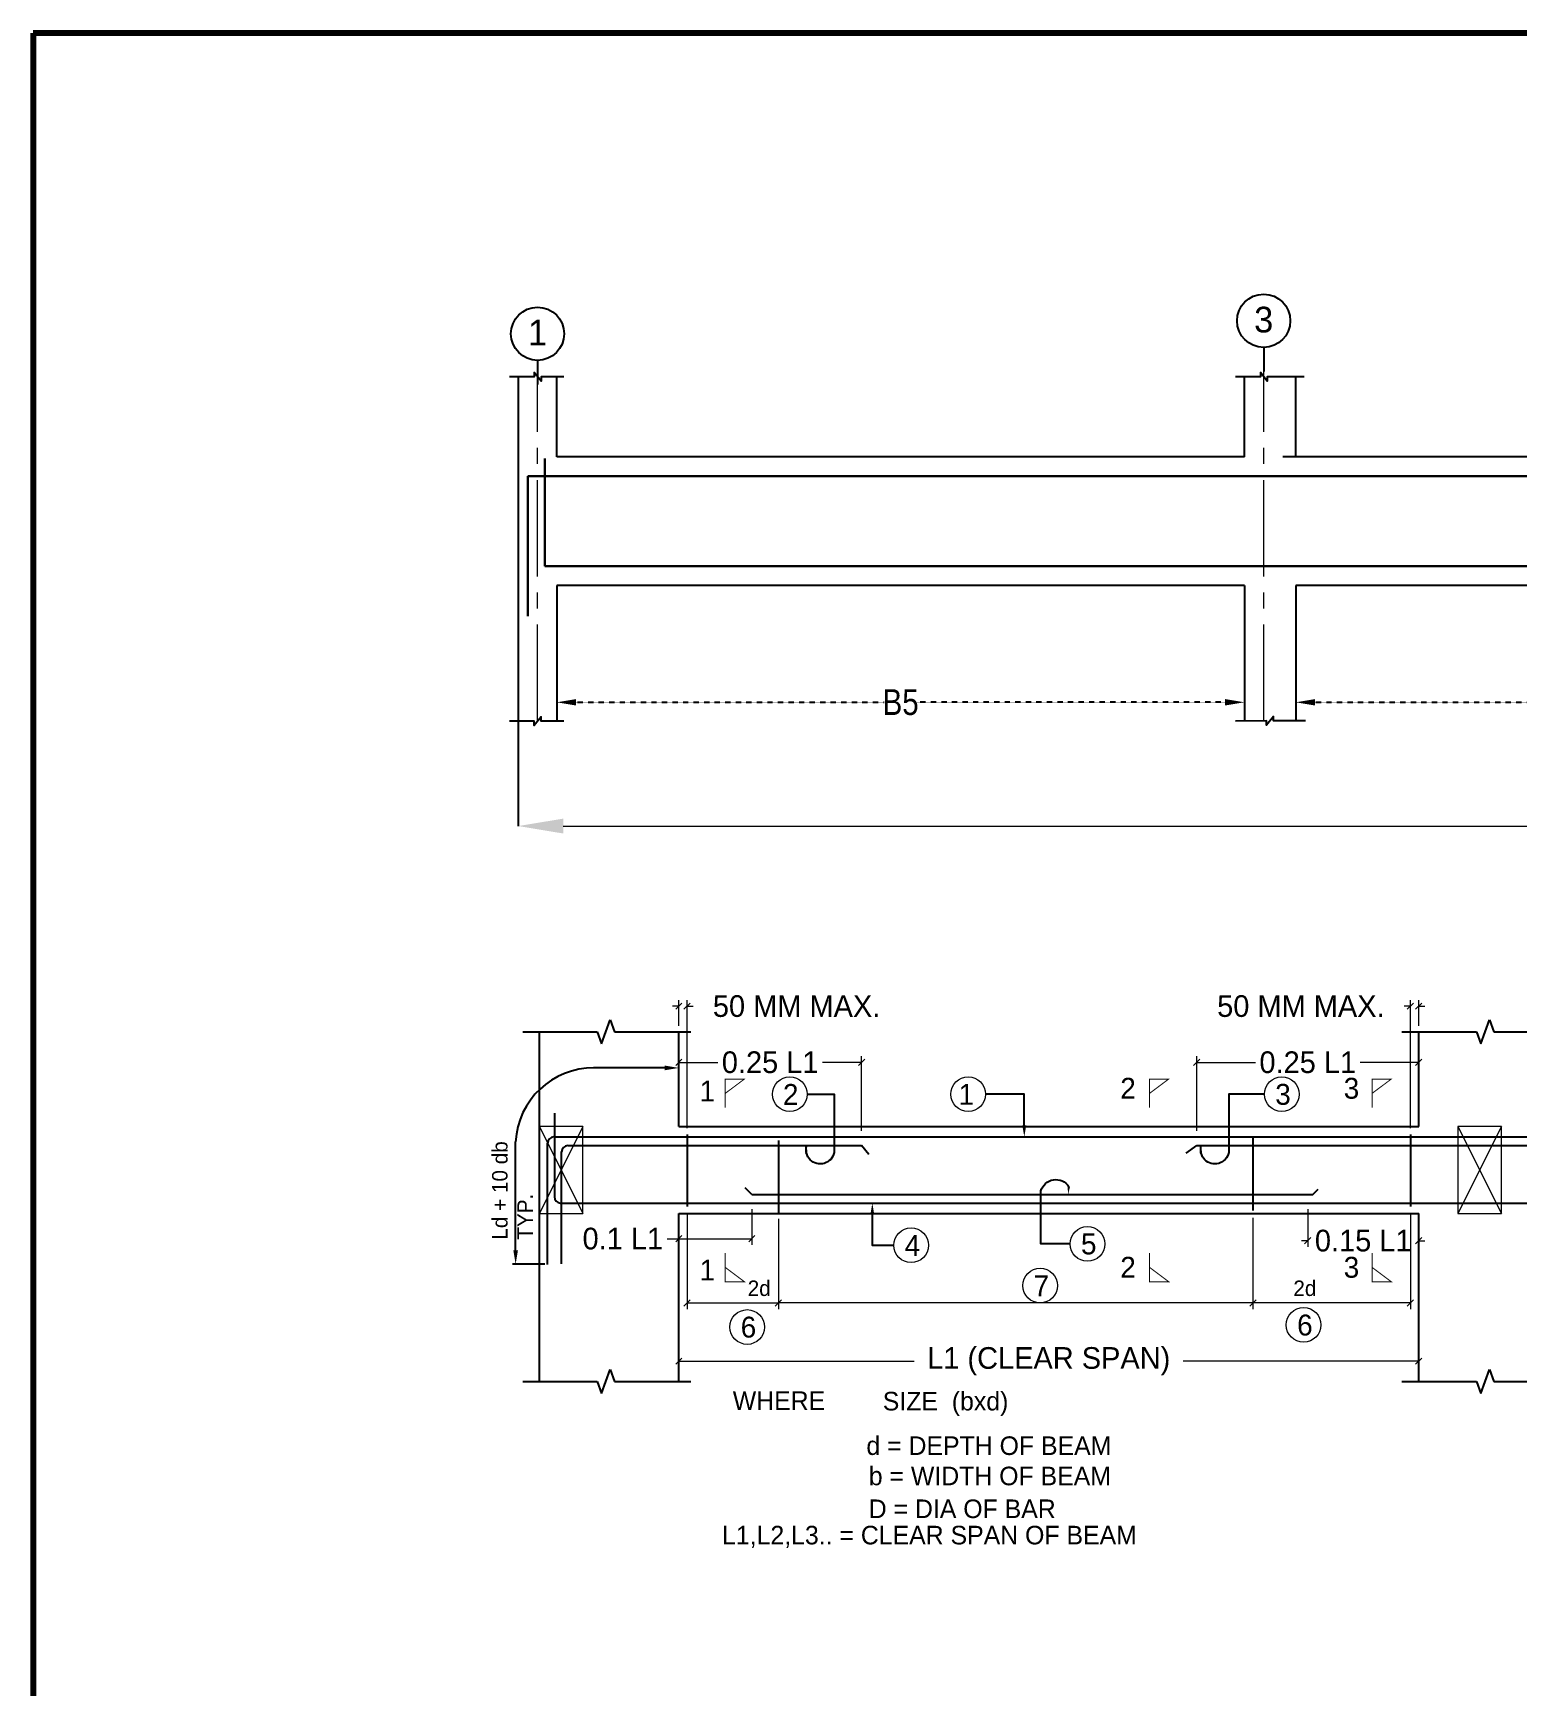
# Model space of a CAD drawing. Header units: inches. Extents: x -82712 to 364260, y -240815 to -94944.
# Drawn here: x 169327 to 180881, y -130807 to -117939 of the extents above; entities that cross this region are included whole.
import ezdxf
from ezdxf.enums import TextEntityAlignment as Align

# ---------------------------------------------------------------- set-up
doc = ezdxf.new("R2010")
doc.units = ezdxf.units.IN
doc.header["$MEASUREMENT"] = 0
for name, pattern in [('CENTER2', [1.125, 0.75, -0.125, 0.125, -0.125]), ('DASHED', [0.75, 0.5, -0.25]), ('HIDDEN', [0.375, 0.25, -0.125])]:
    doc.linetypes.add(name, pattern=pattern)
doc.layers.get('Defpoints').update_dxf_attribs({"color": 8})
for name, color, linetype, lineweight in [('2MM', 8, 'Continuous', 20), ('beam', 160, 'Continuous', 25), ('BEAM - STR', 150, 'HIDDEN', 25), ('Hach.', 252, 'Continuous', 9), ('RF', 7, 'Continuous', 25), ('SECTION', 60, 'Continuous', 30), ('SECTION -  LINE - STR', 3, 'Continuous', 20), ('text', 7, 'Continuous', 25)]:
    doc.layers.add(name, color=color, linetype=linetype, lineweight=lineweight)
for name, color, linetype in [('COLUMN FINAL', 5, 'Continuous'), ('Dim', 135, 'Continuous'), ('Grid', 8, 'CENTER2'), ('TITLE', 7, 'Continuous')]:
    doc.layers.add(name, color=color, linetype=linetype)
doc.styles.add('ARIAL NARROW', font='ARIALN.TTF')
doc.styles.add('PRADEEP - BOLD - STR', font='ANTQUAB.TTF')
doc.styles.add('PRADEEP - STR', font='BKANT.TTF')
doc.styles.get("Standard").update_dxf_attribs({"font": 'arial.ttf'})
doc.dimstyles.new('GRID DIM', dxfattribs={"dimtxt": 0.35, "dimasz": 0.1, "dimexe": 0.1, "dimexo": 0.1, "dimgap": 0.09, "dimtad": 0, "dimdec": 0, "dimlfac": 1000, "dimzin": 0, "dimdsep": 46, "dimtxsty": 'Standard', "dimblk": 'OBLIQUE', "dimcen": 0.09, "dimclrd": 73, "dimclre": 73, "dimclrt": 1, "dimadec": 0, "dimazin": 0, "dimtfac": 1, "dimtdec": 0, "dimtofl": 0, "dimtmove": 1, "dimatfit": 3, "dimfxl": 1.25, "dimtolj": 1, "dimtzin": 0, "dimlwd": 13, "dimlwe": 13, "dimarcsym": 0})
doc.dimstyles.new('XYZ', dxfattribs={"dimtxt": 0.25, "dimasz": 0.15, "dimexe": 0.09, "dimexo": 0.0625, "dimgap": 0, "dimtad": 0, "dimdec": 0, "dimlfac": 1000, "dimzin": 0, "dimdsep": 46, "dimtxsty": 'Standard', "dimblk": 'OBLIQUE', "dimcen": 0.09, "dimclrd": 256, "dimclre": 256, "dimadec": 0, "dimazin": 0, "dimtfac": 1, "dimtdec": 0, "dimtofl": 0, "dimtmove": 1, "dimatfit": 3, "dimldrblk": 'OBLIQUE', "dimfxl": 1, "dimtolj": 1, "dimtzin": 0, "dimlwd": -1, "dimlwe": -1, "dimarcsym": 0})

# ---------------------------------------------------------------- blocks, each defined once
blk = doc.blocks.new('*D773')
at = {"layer": 'Defpoints', "color": 0, "linetype": 'Continuous', "ltscale": 8, "transparency": 16777216}
for p in [(173103, -123292, 2943), (191453, -123292), (191453, -124109)]:
    blk.add_point(p, dxfattribs=at)
at = {"layer": 'Dim', "linetype": 'Continuous', "ltscale": 8, "transparency": 16777216}
for p, q in [((173103, -123292), (173103, -124109)), ((191453, -123292), (191453, -124109))]:
    blk.add_line(p, q, dxfattribs=at)
at = {"layer": 'Dim', "linetype": 'Continuous', "lineweight": 5, "ltscale": 8, "transparency": 16777216}
for p, q in [((173453, -124109), (181248, -124109)), ((191103, -124109), (183308, -124109))]:
    blk.add_line(p, q, dxfattribs=at)
at = {"layer": 'Dim', "linetype": 'Continuous', "ltscale": 8, "transparency": 16777216}
for points in [[(173453, -124051), (173453, -124167), (173103, -124109)], [(191103, -124051), (191103, -124167), (191453, -124109)]]:
    blk.add_solid(points, dxfattribs=at)
at = {"layer": 'Dim', "color": 7, "linetype": 'Continuous', "ltscale": 8, "transparency": 16777216, "insert": (182278, -124109), "char_height": 250, "attachment_point": 5, "style": 'ARIAL NARROW'}
blk.add_mtext('\\A1;TB-D (300X500)', dxfattribs=at)
blk = doc.blocks.new('_Oblique')
at = {"layer": '2MM', "color": 0, "lineweight": -2}
blk.add_line((-0.5, -0.5), (0.5, 0.5), dxfattribs=at)
blk = doc.blocks.new('GT')
at = {"layer": 'Grid', "color": 1, "linetype": 'Continuous', "ltscale": 3}
blk.add_line((0, 0.436), (0, 0), dxfattribs=at)
blk.add_circle((0, 0.919), 0.483, dxfattribs=at)
blk = doc.blocks.new('*D746')
at = {"layer": 'BEAM - STR', "ltscale": 0.05, "transparency": 16777216}
for p, q in [((173403, -122987), (173403, -123246)), ((178753, -122986), (178753, -123246)), ((173553, -123146), (175951, -123146)), ((178603, -123146), (176205, -123146))]:
    blk.add_line(p, q, dxfattribs=at)
for points in [[(173553, -123121), (173553, -123171), (173403, -123146)], [(178603, -123121), (178603, -123171), (178753, -123146)]]:
    blk.add_solid(points, dxfattribs=at)
at = {"layer": 'Defpoints', "color": 0, "ltscale": 0.05, "transparency": 16777216}
for p in [(173403, -122237), (178753, -122236), (178753, -123146)]:
    blk.add_point(p, dxfattribs=at)
at = {"layer": 'BEAM - STR', "color": 0, "ltscale": 0.05, "transparency": 16777216, "insert": (176078, -123146), "char_height": 200, "attachment_point": 5, "style": 'ARIAL NARROW'}
blk.add_mtext('\\A1;B5', dxfattribs=at)
blk = doc.blocks.new('*D747')
at = {"layer": 'BEAM - STR', "ltscale": 0.05, "transparency": 16777216}
for p, q in [((179153, -122986), (179153, -123246)), ((185003, -122986), (185003, -123246)), ((179303, -123146), (181951, -123146)), ((184853, -123146), (182205, -123146))]:
    blk.add_line(p, q, dxfattribs=at)
for points in [[(179303, -123121), (179303, -123171), (179153, -123146)], [(184853, -123121), (184853, -123171), (185003, -123146)]]:
    blk.add_solid(points, dxfattribs=at)
at = {"layer": 'Defpoints', "color": 0, "ltscale": 0.05, "transparency": 16777216}
for p in [(179153, -122236), (185003, -122236), (185003, -123146)]:
    blk.add_point(p, dxfattribs=at)
at = {"layer": 'BEAM - STR', "color": 0, "ltscale": 0.05, "transparency": 16777216, "insert": (182078, -123146), "char_height": 200, "attachment_point": 5, "style": 'ARIAL NARROW'}
blk.add_mtext('\\A1;B5', dxfattribs=at)
blk = doc.blocks.new('*D969')
at = {"layer": 'Defpoints', "color": 0, "transparency": 16777216}
for p in [(13.44, 5.639), (15.983, 5.723), (13.44, 4.165)]:
    blk.add_point(p, dxfattribs=at)
at = {"layer": 'Dim', "color": 73, "linetype": 'Continuous', "lineweight": 13, "transparency": 16777216}
for p, q in [((15.983, 5.623), (15.983, 4.065)), ((13.44, 5.539), (13.44, 4.065)), ((15.983, 4.165), (13.44, 4.165))]:
    blk.add_line(p, q, dxfattribs=at)
at = {"layer": 'Dim', "color": 73, "lineweight": 13, "transparency": 16777216, "xscale": 0.1, "yscale": 0.1, "zscale": 0.1, "rotation": 180}
blk.add_blockref('_Oblique', (13.44, 4.165), dxfattribs=at)
at = {"layer": 'Dim', "color": 73, "lineweight": 13, "transparency": 16777216, "xscale": 0.1, "yscale": 0.1, "zscale": 0.1}
blk.add_blockref('_Oblique', (15.983, 4.165), dxfattribs=at)
blk = doc.blocks.new('*D970')
at = {"layer": 'Defpoints', "color": 0, "transparency": 16777216}
for p in [(5.774, 5.625), (13.44, 5.639), (5.774, 4.165)]:
    blk.add_point(p, dxfattribs=at)
at = {"layer": 'Dim', "color": 73, "linetype": 'Continuous', "lineweight": 13, "transparency": 16777216}
for p, q in [((5.774, 5.525), (5.774, 4.065)), ((13.44, 5.539), (13.44, 4.065)), ((13.44, 4.165), (5.774, 4.165))]:
    blk.add_line(p, q, dxfattribs=at)
at = {"layer": 'Dim', "color": 73, "lineweight": 13, "transparency": 16777216, "xscale": 0.1, "yscale": 0.1, "zscale": 0.1, "rotation": 180}
blk.add_blockref('_Oblique', (5.774, 4.165), dxfattribs=at)
at = {"layer": 'Dim', "color": 73, "lineweight": 13, "transparency": 16777216, "xscale": 0.1, "yscale": 0.1, "zscale": 0.1}
blk.add_blockref('_Oblique', (13.44, 4.165), dxfattribs=at)
blk = doc.blocks.new('*D971')
at = {"layer": 'Defpoints', "color": 0, "transparency": 16777216}
for p in [(14.325, 5.778), (16.118, 5.609), (14.325, 5.17)]:
    blk.add_point(p, dxfattribs=at)
at = {"layer": 'Dim', "color": 73, "linetype": 'Continuous', "lineweight": 13, "transparency": 16777216}
for p, q in [((14.325, 5.678), (14.325, 5.07)), ((16.118, 5.509), (16.118, 5.07)), ((14.325, 5.17), (14.225, 5.17)), ((16.118, 5.17), (16.218, 5.17))]:
    blk.add_line(p, q, dxfattribs=at)
at = {"layer": 'Dim', "color": 73, "lineweight": 13, "transparency": 16777216, "xscale": 0.1, "yscale": 0.1, "zscale": 0.1}
blk.add_blockref('_Oblique', (14.325, 5.17), dxfattribs=at)
at = {"layer": 'Dim', "color": 73, "lineweight": 13, "transparency": 16777216, "xscale": 0.1, "yscale": 0.1, "zscale": 0.1, "rotation": 180}
blk.add_blockref('_Oblique', (16.118, 5.17), dxfattribs=at)
at = {"layer": 'Dim', "color": 1, "transparency": 16777216, "insert": (15.221, 5.17), "char_height": 0.35, "attachment_point": 5, "style": 'PRADEEP - STR'}
blk.add_mtext('\\A1;0.15 L1', dxfattribs=at)
blk = doc.blocks.new('*D972')
at = {"layer": 'Defpoints', "color": 0, "transparency": 16777216}
for p in [(16.118, 8.051), (16.118, 7.015), (12.532, 6.847)]:
    blk.add_point(p, dxfattribs=at)
at = {"layer": 'Dim', "color": 73, "linetype": 'Continuous', "lineweight": 13, "transparency": 16777216}
for p, q in [((12.532, 6.947), (12.532, 8.151)), ((12.532, 8.051), (13.479, 8.051)), ((16.118, 8.051), (15.17, 8.051)), ((16.118, 7.115), (16.118, 8.151))]:
    blk.add_line(p, q, dxfattribs=at)
at = {"layer": 'Dim', "color": 73, "lineweight": 13, "transparency": 16777216, "xscale": 0.1, "yscale": 0.1, "zscale": 0.1, "rotation": 180}
blk.add_blockref('_Oblique', (12.532, 8.051), dxfattribs=at)
at = {"layer": 'Dim', "color": 73, "lineweight": 13, "transparency": 16777216, "xscale": 0.1, "yscale": 0.1, "zscale": 0.1}
blk.add_blockref('_Oblique', (16.118, 8.051), dxfattribs=at)
at = {"layer": 'Dim', "color": 1, "transparency": 16777216, "insert": (14.325, 8.051), "char_height": 0.35, "attachment_point": 5, "style": 'PRADEEP - STR'}
blk.add_mtext('\\A1;0.25 L1', dxfattribs=at)
blk = doc.blocks.new('*D973')
at = {"layer": 'Defpoints', "color": 0, "transparency": 16777216}
for p in [(5.344, 5.778), (4.165, 5.609), (5.344, 5.203)]:
    blk.add_point(p, dxfattribs=at)
at = {"layer": 'Dim', "color": 73, "linetype": 'Continuous', "lineweight": 13, "transparency": 16777216}
for p, q in [((5.344, 5.678), (5.344, 5.103)), ((4.165, 5.509), (4.165, 5.103)), ((3.98, 5.203), (4.165, 5.203)), ((4.165, 5.203), (5.344, 5.203))]:
    blk.add_line(p, q, dxfattribs=at)
at = {"layer": 'Dim', "color": 73, "lineweight": 13, "transparency": 16777216, "xscale": 0.1, "yscale": 0.1, "zscale": 0.1, "rotation": 180}
blk.add_blockref('_Oblique', (4.165, 5.203), dxfattribs=at)
at = {"layer": 'Dim', "color": 73, "lineweight": 13, "transparency": 16777216, "xscale": 0.1, "yscale": 0.1, "zscale": 0.1}
blk.add_blockref('_Oblique', (5.344, 5.203), dxfattribs=at)
at = {"layer": 'Dim', "color": 1, "transparency": 16777216, "insert": (3.261, 5.203), "char_height": 0.35, "attachment_point": 5, "style": 'PRADEEP - STR'}
blk.add_mtext('\\A1;0.1 L1 ', dxfattribs=at)
blk = doc.blocks.new('*D974')
at = {"layer": 'Defpoints', "color": 0, "transparency": 16777216}
for p in [(7.118, 8.051), (4.165, 7.015), (7.118, 6.847)]:
    blk.add_point(p, dxfattribs=at)
at = {"layer": 'Dim', "color": 73, "linetype": 'Continuous', "lineweight": 13, "transparency": 16777216}
for p, q in [((4.165, 7.115), (4.165, 8.151)), ((4.165, 8.051), (4.796, 8.051)), ((7.118, 8.051), (6.487, 8.051)), ((7.118, 6.947), (7.118, 8.151))]:
    blk.add_line(p, q, dxfattribs=at)
at = {"layer": 'Dim', "color": 73, "lineweight": 13, "transparency": 16777216, "xscale": 0.1, "yscale": 0.1, "zscale": 0.1, "rotation": 180}
blk.add_blockref('_Oblique', (4.165, 8.051), dxfattribs=at)
at = {"layer": 'Dim', "color": 73, "lineweight": 13, "transparency": 16777216, "xscale": 0.1, "yscale": 0.1, "zscale": 0.1}
blk.add_blockref('_Oblique', (7.118, 8.051), dxfattribs=at)
at = {"layer": 'Dim', "color": 1, "transparency": 16777216, "insert": (5.641, 8.051), "char_height": 0.35, "attachment_point": 5, "style": 'PRADEEP - STR'}
blk.add_mtext('\\A1;0.25 L1', dxfattribs=at)
blk = doc.blocks.new('*D975')
at = {"layer": 'Defpoints', "color": 0, "transparency": 16777216}
for p in [(4.165, 3.224), (16.118, 3.224), (16.118, 3.224)]:
    blk.add_point(p, dxfattribs=at)
at = {"layer": 'Dim', "color": 73, "linetype": 'Continuous', "lineweight": 13, "transparency": 16777216}
for p, q in [((4.165, 3.224), (7.968, 3.224)), ((16.118, 3.224), (12.314, 3.224))]:
    blk.add_line(p, q, dxfattribs=at)
at = {"layer": 'Dim', "color": 73, "lineweight": 13, "transparency": 16777216, "xscale": 0.1, "yscale": 0.1, "zscale": 0.1, "rotation": 180}
blk.add_blockref('_Oblique', (4.165, 3.224), dxfattribs=at)
at = {"layer": 'Dim', "color": 73, "lineweight": 13, "transparency": 16777216, "xscale": 0.1, "yscale": 0.1, "zscale": 0.1}
blk.add_blockref('_Oblique', (16.118, 3.224), dxfattribs=at)
at = {"layer": 'Dim', "color": 1, "transparency": 16777216, "insert": (10.141, 3.224), "char_height": 0.35, "attachment_point": 5, "style": 'PRADEEP - STR'}
blk.add_mtext('\\A1;L1 (CLEAR SPAN)', dxfattribs=at)
blk = doc.blocks.new('*D976')
at = {"layer": 'Defpoints', "color": 0, "transparency": 16777216}
for p in [(4.299, 5.723), (5.774, 5.625), (5.774, 4.165)]:
    blk.add_point(p, dxfattribs=at)
at = {"layer": 'Dim', "color": 73, "linetype": 'Continuous', "lineweight": 13, "transparency": 16777216}
for p, q in [((4.299, 5.623), (4.299, 4.065)), ((5.774, 5.525), (5.774, 4.065)), ((4.299, 4.165), (5.774, 4.165))]:
    blk.add_line(p, q, dxfattribs=at)
at = {"layer": 'Dim', "color": 73, "lineweight": 13, "transparency": 16777216, "xscale": 0.1, "yscale": 0.1, "zscale": 0.1, "rotation": 180}
blk.add_blockref('_Oblique', (4.299, 4.165), dxfattribs=at)
at = {"layer": 'Dim', "color": 73, "lineweight": 13, "transparency": 16777216, "xscale": 0.1, "yscale": 0.1, "zscale": 0.1}
blk.add_blockref('_Oblique', (5.774, 4.165), dxfattribs=at)
blk = doc.blocks.new('*D817')
at = {"layer": 'Defpoints', "color": 0, "transparency": 16777216}
for p in [(4.165, 8.958), (4.165, 8.543), (4.299, 6.887)]:
    blk.add_point(p, dxfattribs=at)
at = {"layer": 'Dim', "color": 73, "linetype": 'Continuous', "lineweight": 13, "transparency": 16777216}
for p, q in [((4.165, 8.958), (4.065, 8.958)), ((4.165, 8.643), (4.165, 9.058)), ((4.299, 6.987), (4.299, 9.058)), ((4.299, 8.958), (4.399, 8.958))]:
    blk.add_line(p, q, dxfattribs=at)
at = {"layer": 'Dim', "color": 73, "lineweight": 13, "transparency": 16777216, "xscale": 0.1, "yscale": 0.1, "zscale": 0.1}
blk.add_blockref('_Oblique', (4.165, 8.958), dxfattribs=at)
at = {"layer": 'Dim', "color": 73, "lineweight": 13, "transparency": 16777216, "xscale": 0.1, "yscale": 0.1, "zscale": 0.1, "rotation": 180}
blk.add_blockref('_Oblique', (4.299, 8.958), dxfattribs=at)
at = {"layer": 'Dim', "color": 1, "transparency": 16777216, "insert": (6.068, 8.958), "char_height": 0.35, "attachment_point": 5, "style": 'PRADEEP - STR'}
blk.add_mtext('\\A1;50 MM MAX.', dxfattribs=at)
blk = doc.blocks.new('*D993')
at = {"layer": 'Defpoints', "color": 0, "transparency": 16777216}
for p in [(16.118, 8.958), (16.118, 8.543), (15.983, 6.887)]:
    blk.add_point(p, dxfattribs=at)
at = {"layer": 'Dim', "color": 73, "linetype": 'Continuous', "lineweight": 13, "transparency": 16777216}
for p, q in [((15.983, 8.958), (15.883, 8.958)), ((15.983, 6.987), (15.983, 9.058)), ((16.118, 8.643), (16.118, 9.058)), ((16.118, 8.958), (16.218, 8.958))]:
    blk.add_line(p, q, dxfattribs=at)
at = {"layer": 'Dim', "color": 73, "lineweight": 13, "transparency": 16777216, "xscale": 0.1, "yscale": 0.1, "zscale": 0.1}
blk.add_blockref('_Oblique', (15.983, 8.958), dxfattribs=at)
at = {"layer": 'Dim', "color": 73, "lineweight": 13, "transparency": 16777216, "xscale": 0.1, "yscale": 0.1, "zscale": 0.1, "rotation": 180}
blk.add_blockref('_Oblique', (16.118, 8.958), dxfattribs=at)
at = {"layer": 'Dim', "color": 1, "transparency": 16777216, "insert": (14.214, 8.958), "char_height": 0.35, "attachment_point": 5, "style": 'PRADEEP - STR'}
blk.add_mtext('\\A1;50 MM MAX.', dxfattribs=at)
blk = doc.blocks.new('1')
at = {"layer": 'beam'}
for p, q in [((2.9159, 8.3493), (3.0565, 8.7357)), ((3.0565, 8.7357), (3.1268, 8.5425)), ((17.119, 8.3493), (17.2596, 8.7357)), ((17.2596, 8.7357), (17.33, 8.5425)), ((1.9145, 2.8957), (1.9145, 8.5425)), ((2.8456, 8.5425), (2.9159, 8.3493)), ((4.1645, 7.0155), (4.1645, 8.5425)), ((16.1177, 7.0155), (16.1177, 8.5425)), ((17.0487, 8.5425), (17.119, 8.3493)), ((4.1645, 7.0155), (16.1177, 7.0155)), ((4.1645, 2.8957), (4.1645, 5.6092)), ((4.1645, 5.6092), (16.1177, 5.6092)), ((16.1177, 2.8957), (16.1177, 5.6092)), ((2.9159, 2.7025), (3.0565, 3.0889)), ((3.0565, 3.0889), (3.1268, 2.8957)), ((17.119, 2.7025), (17.2596, 3.0889)), ((17.2596, 3.0889), (17.33, 2.8957)), ((2.8456, 2.8957), (2.9159, 2.7025)), ((17.0487, 2.8957), (17.119, 2.7025))]:
    blk.add_line(p, q, dxfattribs=at)
for points in [[(1.6439, 8.5425), (2.8456, 8.5425)], [(3.1268, 8.5425), (4.3614, 8.5425)], [(15.847, 8.5425), (17.0487, 8.5425)], [(17.33, 8.5425), (18.5646, 8.5425)], [(1.6439, 2.8957), (2.8456, 2.8957)], [(3.1268, 2.8957), (4.3614, 2.8957)], [(15.847, 2.8957), (17.0487, 2.8957)], [(17.33, 2.8957), (18.5646, 2.8957)]]:
    blk.add_lwpolyline(points, dxfattribs=at)
at = {"layer": 'Dim', "color": 110}
blk.add_line((2.0019, 4.7922), (1.4807, 4.7922), dxfattribs=at)
at = {"layer": 'Dim'}
for points in [[(3.9395, 7.9612), (2.7858, 7.9613)], [(9.7462, 7.0342), (9.7462, 7.5364), (9.1204, 7.5364)], [(1.5295, 5.0172), (1.5295, 6.7667)]]:
    blk.add_lwpolyline(points, dxfattribs=at)
for points in [[(6.2383, 7.5364), (6.6739, 7.5364), (6.6739, 6.5932, -1.0500855), (6.2323, 6.7061)], [(13.6249, 7.5364), (13.0475, 7.5364), (13.0475, 6.5932, -1.0500855), (12.6059, 6.7061)], [(10.4864, 5.1178), (10.0143, 5.1178), (10.0143, 5.9753, -0.6407749), (10.4643, 6.0453)]]:
    blk.add_lwpolyline(points, format="xyb", dxfattribs=at)
at = {"layer": 'Dim', "extrusion": (0, 0, -1)}
blk.add_lwpolyline([(-7.2915, 5.5905), (-7.2915, 5.0963), (-7.6382, 5.0963)], dxfattribs=at)
at = {"layer": 'Dim', "color": 110, "lineweight": 9}
for centre in [(5.958, 7.5364), (8.8401, 7.5364), (13.9052, 7.5364), (7.9185, 5.0963), (10.7667, 5.1178), (10.0026, 4.445), (5.2705, 3.7767), (14.2584, 3.8104)]:
    blk.add_circle(centre, 0.2803, dxfattribs=at)
at = {"layer": 'Dim'}
blk.add_arc((2.7857, 6.7035), 1.2578, 89.38989, 177.12168, dxfattribs=at)
for points in [[(3.9395, 7.9987), (4.1645, 7.9612), (3.9395, 7.9237)], [(9.7774, 7.0342), (9.7462, 6.8467), (9.7149, 7.0342)], [(1.567, 5.0172), (1.5295, 4.7922), (1.492, 5.0172)]]:
    blk.add_solid(points, dxfattribs=at)
at = {"layer": 'Dim', "extrusion": (0, 0, -1)}
for points in [[(-6.245, 6.5784), (-6.2323, 6.7061), (-6.2029, 6.5812)], [(-12.6186, 6.5784), (-12.6059, 6.7061), (-12.5765, 6.5812)], [(-10.4432, 6.0467), (-10.456, 5.919), (-10.4853, 6.0439)], [(-7.3227, 5.5905), (-7.2915, 5.778), (-7.2602, 5.5905)]]:
    blk.add_solid(points, dxfattribs=at)
at = {"layer": 'Hach.', "linetype": 'DASHED', "ltscale": 8}
for p, q in [((2.6177, 7.0155), (1.9145, 5.6092)), ((1.9145, 7.0155), (2.6177, 5.6092)), ((17.4536, 7.0155), (16.7505, 5.6092)), ((16.7505, 7.0155), (17.4536, 5.6092))]:
    blk.add_line(p, q, dxfattribs=at)
for points in [[(1.9145, 5.6092), (2.6177, 5.6092), (2.6177, 7.0155), (1.9145, 7.0155)], [(16.7505, 5.6092), (17.4536, 5.6092), (17.4536, 7.0155), (16.7505, 7.0155)]]:
    blk.add_lwpolyline(points, close=True, dxfattribs=at)
at = {"layer": 'RF'}
for p, q in [((2.157, 7.2291), (2.157, 5.878)), ((2.0459, 4.7881), (2.0459, 6.7467)), ((2.1459, 6.8467), (36.8501, 6.8467)), ((2.3715, 6.7061), (7.1177, 6.7061)), ((4.2993, 6.8866), (4.2993, 5.7232)), ((5.7739, 6.7883), (5.7739, 5.6248)), ((7.2337, 6.5607), (7.1177, 6.7061)), ((12.3623, 6.5861), (12.5317, 6.7061)), ((12.5317, 6.7061), (21.6723, 6.7061)), ((13.4398, 6.8242), (13.4398, 5.6607)), ((15.9829, 6.8866), (15.9829, 5.7232)), ((2.2715, 4.7964), (2.2715, 6.6061)), ((5.3444, 5.919), (5.24, 6.0233)), ((5.3444, 5.919), (14.4091, 5.919)), ((14.4091, 5.919), (14.494, 6.0039)), ((2.257, 5.778), (36.8425, 5.778))]:
    blk.add_line(p, q, dxfattribs=at)
for centre, start, end in [((2.1459, 6.7467), 90, 180), ((2.3715, 6.6061), 90, 180), ((2.257, 5.878), 180, 270)]:
    blk.add_arc(centre, 0.1, start, end, dxfattribs=at)
at = {"layer": 'SECTION', "const_width": 0.0158}
for points in [[(4.9138, 7.5488), (5.2236, 7.7809), (4.9138, 7.7809), (4.9138, 7.3167)], [(11.7679, 7.5488), (12.0778, 7.7809), (11.7679, 7.7809), (11.7679, 7.3167)], [(15.3631, 7.5488), (15.673, 7.7809), (15.3631, 7.7809), (15.3631, 7.3167)], [(4.9138, 4.7407), (5.2236, 4.5087), (4.9138, 4.5087), (4.9138, 4.9728)], [(11.7679, 4.7407), (12.0778, 4.5087), (11.7679, 4.5087), (11.7679, 4.9728)], [(15.3631, 4.7407), (15.673, 4.5087), (15.3631, 4.5087), (15.3631, 4.9728)]]:
    blk.add_lwpolyline(points, dxfattribs=at)
at = {"layer": 'text', "style": 'PRADEEP - STR'}
for s, height, p in [('1', 0.3375, (4.5015, 7.4195)), ('2', 0.3375, (11.2963, 7.4639)), ('3', 0.3375, (14.906, 7.4639)), ('1', 0.3375, (4.5015, 4.5281)), ('2', 0.3375, (11.2963, 4.5725)), ('3', 0.3375, (14.906, 4.5725)), ('2d', 0.25, (5.2779, 4.2777)), ('2d', 0.25, (14.0922, 4.2777)), ('WHERE', 0.3, (5.0371, 2.4372)), ('SIZE  (bxd)', 0.3, (7.46, 2.4293)), ('d = DEPTH OF BEAM', 0.3, (7.1959, 1.7101)), ('b = WIDTH OF BEAM', 0.3, (7.2345, 1.2207)), ('D = DIA OF BAR', 0.3, (7.2335, 0.6909)), ('L1,L2,L3.. = CLEAR SPAN OF BEAM', 0.3, (4.8642, 0.2656))]:
    blk.add_text(s, height=height, dxfattribs=at).set_placement(p)
for s, p in [('2', (5.9732, 7.5347)), ('1', (8.8105, 7.5347)), ('3', (13.9254, 7.5347)), ('4', (7.9387, 5.0947)), ('5', (10.7869, 5.1162)), ('7', (10.0228, 4.4433)), ('6', (5.2907, 3.7751)), ('6', (14.2786, 3.8088))]:
    blk.add_text(s, height=0.3375, dxfattribs=at).set_placement(p, align=Align.MIDDLE)
for s, p in [('Ld + 10 db', (1.3989, 5.1874)), ('TYP.', (1.8077, 5.1874))]:
    blk.add_text(s, height=0.25, rotation=90, dxfattribs=at).set_placement(p)
at = {"layer": 'Dim'}
for base, p1, p2, text, picture, middle, dimtype in [((4.1645, 8.9575), (4.2993, 6.8866), (4.1645, 8.5425), '50 MM MAX.', '*D817', (6.068, 8.9575), 128), ((5.3444, 5.2029), (4.1645, 5.6092), (5.3444, 5.778), '0.1 L1 ', '*D973', (3.2606, 5.2029), 160), ((5.7739, 4.1647), (4.2993, 5.7232), (5.7739, 5.6248), ' ', '*D976', (5.705, 4.1647), 160)]:
    dim = blk.add_linear_dim(base=base, p1=p1, p2=p2, text=text, dimstyle='GRID DIM', override={"dimtxsty": 'PRADEEP - STR'}, dxfattribs=at)
    dim.commit()
    dim.dimension.update_dxf_attribs({"geometry": picture, "text_midpoint": middle, "dimtype": dimtype})
for base, p1, p2, text, picture, middle in [((16.1177, 8.9575), (15.9829, 6.8866), (16.1177, 8.5425), '50 MM MAX.', '*D993', (14.2142, 8.9575)), ((5.7739, 4.1647), (13.4398, 5.6388), (5.7739, 5.6248), ' ', '*D970', (9.8223, 4.1647)), ((13.4398, 4.1647), (15.9829, 5.7232), (13.4398, 5.6388), ' ', '*D969', (14.2584, 4.1647))]:
    dim = blk.add_linear_dim(base=base, p1=p1, p2=p2, angle=180, text=text, dimstyle='GRID DIM', override={"dimtxsty": 'PRADEEP - STR'}, dxfattribs=at)
    dim.commit()
    dim.dimension.update_dxf_attribs({"geometry": picture, "text_midpoint": middle, "dimtype": 160})
for base, p1, p2, text, picture, middle in [((7.1177, 8.0513), (4.1645, 7.0155), (7.1177, 6.8467), '0.25 L1', '*D974', (5.6411, 8.0513)), ((16.1177, 8.0513), (12.5317, 6.8467), (16.1177, 7.0155), '0.25 L1', '*D972', (14.3247, 8.0513)), ((16.1177, 3.224), (4.1645, 3.224), (16.1177, 3.224), 'L1 (CLEAR SPAN)', '*D975', (10.1411, 3.224))]:
    dim = blk.add_linear_dim(base=base, p1=p1, p2=p2, text=text, dimstyle='GRID DIM', override={"dimtxsty": 'PRADEEP - STR'}, dxfattribs=at)
    dim.commit()
    dim.dimension.update_dxf_attribs({"geometry": picture, "text_midpoint": middle})
dim = blk.add_linear_dim(base=(14.3247, 5.1702), p1=(16.1177, 5.6092), p2=(14.3247, 5.778), angle=180, text='0.15 L1', dimstyle='GRID DIM', override={"dimtxsty": 'PRADEEP - STR'}, dxfattribs=at)
dim.commit()
dim.dimension.update_dxf_attribs({"geometry": '*D971', "text_midpoint": (15.2212, 5.1702)})

msp = doc.modelspace()

# ---------------------------------------------------------------- linework, layer by layer
at = {"layer": 'beam'}
for p, q in [((178752.7507, -121236.5712), (173402.7507, -121236.5712)), ((184902.7507, -121236.5712), (179052.7507, -121236.5712)), ((178752.7507, -122236.5712), (173402.7507, -122236.5712)), ((185002.7507, -122236.5712), (179152.7507, -122236.5712))]:
    msp.add_line(p, q, dxfattribs=at)
at = {"layer": 'COLUMN FINAL'}
for p, q in [((173102.7507, -120614.3753), (173102.7507, -123292.0515)), ((173402.7507, -121236.5712), (173402.7507, -120614.3753)), ((178752.7507, -121236.5712), (178752.7507, -120614.3753)), ((179152.7507, -121236.5712), (179152.7507, -120614.3753)), ((173402.7507, -122236.5712), (173402.7507, -123292.0515)), ((178752.7507, -122236.5712), (178752.7507, -123292.0515)), ((179152.7507, -122236.5712), (179152.7507, -123292.0515))]:
    msp.add_line(p, q, dxfattribs=at)
for points in [[(173456.3333, -120614.3753), (173280.4995, -120614.3753), (173280.4995, -120647.8518), (173227.5189, -120580.8989), (173227.5189, -120614.3753), (173033.5956, -120614.3753)], [(179218.1464, -120614.3753), (178930.4995, -120614.3753), (178930.4995, -120647.8518), (178877.5189, -120580.8989), (178877.5189, -120614.3753), (178683.5956, -120614.3753)], [(173456.3333, -123292.0515), (173280.4995, -123292.0515), (173280.4995, -123258.575), (173227.5189, -123325.5279), (173227.5189, -123292.0515), (173033.5956, -123292.0515)], [(179229.0396, -123290.7881), (178978.6123, -123289.5228), (178978.6123, -123256.0463), (178925.6317, -123322.9992), (178925.6317, -123289.5228), (178683.5956, -123292.0515)]]:
    msp.add_lwpolyline(points, dxfattribs=at)
at = {"layer": 'Grid', "color": 251, "lineweight": 13, "ltscale": 1000}
for p, q in [((173252.7507, -123292.0515), (173252.7507, -120556.301)), ((178902.7507, -123292.0515), (178902.7507, -120556.301))]:
    msp.add_line(p, q, dxfattribs=at)
at = {"layer": 'RF', "color": 3, "lineweight": 30}
for p, q in [((173309.5634, -122086.5712), (173309.5634, -121248.0421)), ((173176.1321, -121386.5712), (191388.3516, -121386.5712)), ((173176.1321, -121386.5712), (173176.1321, -122475.3056)), ((173309.5634, -122086.5712), (191258.4572, -122086.5712))]:
    msp.add_line(p, q, dxfattribs=at)
at = {"layer": 'TITLE', "color": 125}
msp.add_lwpolyline([(169327.3954, -117939.4619), (169327.3954, -149044.9913), (213367.3788, -149044.9913), (213367.3788, -117939.4619)], close=True, dxfattribs=at)
at = {"layer": 'TITLE', "color": 125, "lineweight": 100}
msp.add_lwpolyline([(169327.3954, -117939.4619), (169327.3954, -149044.9913), (213367.3788, -149044.9913), (213367.3788, -117939.4619)], close=True, dxfattribs=at)

# ---------------------------------------------------------------- block references
at = {"layer": 'Grid', "color": 1, "xscale": 428.5714285714287, "yscale": 428.5714285714287, "zscale": 428.5714285714287}
for p in [(178902.7507, -120571.8701), (173252.7507, -120672.6149)]:
    msp.add_blockref('GT', p, dxfattribs=at)
at = {"layer": 'SECTION -  LINE - STR', "xscale": 481.6979670577979, "yscale": 481.6979670577979, "zscale": 481.6979670577979}
msp.add_blockref('1', (172345.4075, -129825.6665), dxfattribs=at)

# ---------------------------------------------------------------- texts
at = {"layer": 'Grid', "color": 1, "style": 'PRADEEP - BOLD - STR'}
for s, p in [('1', (173252.7507, -120369.4908)), ('3', (178902.7507, -120268.746))]:
    msp.add_text(s, height=200, dxfattribs=at).set_placement(p, align=Align.CENTER)

# ---------------------------------------------------------------- dimensions: what is measured, and where the dimension line sits
at = {"layer": 'BEAM - STR', "ltscale": 0.05}
for base, p1, p2, picture, middle in [((178752.7507, -123145.7654), (173402.7507, -122236.5712), (178752.7507, -122236.2449), '*D746', (176077.7507, -123145.7654)), ((185002.7507, -123145.7654), (179152.7507, -122236.4449), (185002.7507, -122236.4449), '*D747', (182077.7507, -123145.7654))]:
    dim = msp.add_linear_dim(base=base, p1=p1, p2=p2, angle=180, text='B5', dimstyle='XYZ', override={"dimtxt": 200, "dimasz": 150, "dimexe": 100, "dimexo": 750, "dimlfac": 1, "dimtxsty": 'ARIAL NARROW', "dimsah": 1, "dimdle": 0.1, "dimfxl": 1000, "dimfxlon": 1}, dxfattribs=at)
    dim.commit()
    dim.dimension.update_dxf_attribs({"geometry": picture, "text_midpoint": middle})
at = {"layer": 'Dim', "linetype": 'Continuous', "ltscale": 8}
dim = msp.add_linear_dim(base=(191452.7507, -124109.1448), p1=(173102.7507, -123291.989, 2942.5781), p2=(191452.7507, -123292.0515), text='TB-D (300X500)', dimstyle='XYZ', override={"dimtxt": 250, "dimasz": 350, "dimtxsty": 'ARIAL NARROW', "dimsah": 1, "dimclrt": 7, "dimlwd": 5}, dxfattribs=at)
dim.commit()
dim.dimension.update_dxf_attribs({"geometry": '*D773', "text_midpoint": (182277.7507, -124109.1448), "dimtype": 160})

doc.saveas('drawing.dxf')
